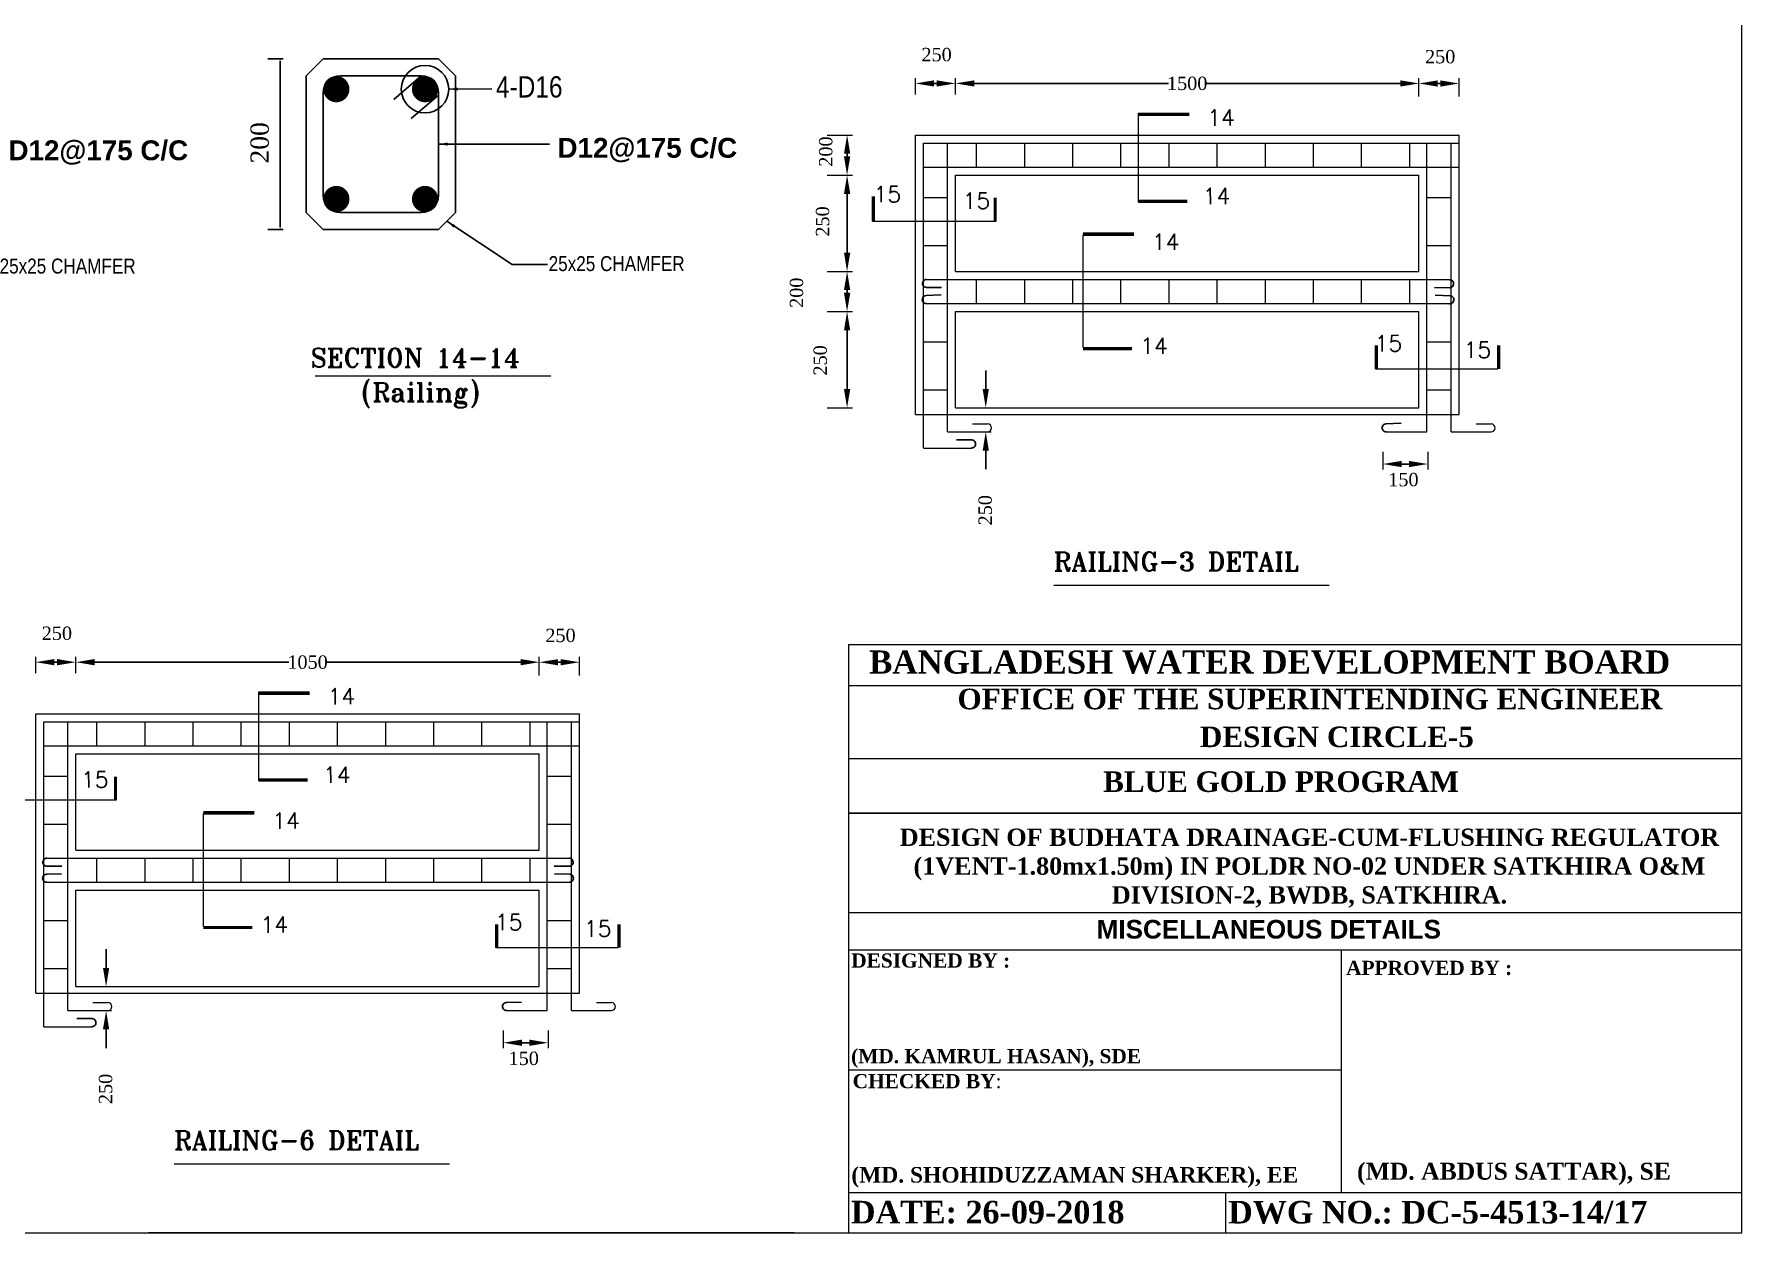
# Model space of a CAD drawing. Extents: x -298162 to 1078160, y -513173 to -216568.
# Drawn here: x 679738 to 711672, y -459717 to -437305 of the extents above; entities that cross this region are included whole.
import ezdxf

# ---------------------------------------------------------------- set-up
doc = ezdxf.new("R2010")
doc.units = 0
doc.header["$MEASUREMENT"] = 0
doc.linetypes.add('ACAD_ISO02W100', pattern=[15, 12, -3])
doc.layers.get('0').update_dxf_attribs({"linetype": 'CONTINUOUS'})
doc.layers.get('DEFPOINTS').update_dxf_attribs({"linetype": 'CONTINUOUS'})
doc.layers.add('doted', color=172, linetype='ACAD_ISO02W100', lineweight=30)
doc.layers.add('Left Bank Profile', color=7, linetype='CONTINUOUS', lineweight=25)
doc.layers.add('LINE', color=7, linetype='CONTINUOUS')
doc.styles.add('BIG', font='ROMANT.SHX')
doc.styles.add('RB', font='sanssb__.ttf')
doc.styles.add('ROMANS', font='romans.shx', dxfattribs={"width": 0.8, "height": 100})
doc.styles.get("Standard").update_dxf_attribs({"font": 'times.ttf', "height": 250})
doc.styles.add('sum', font='arialbd.ttf')
doc.styles.add('TNR', font='times.ttf')
doc.dimstyles.new('3', dxfattribs={"dimtxt": 225, "dimasz": 350, "dimexe": 100, "dimexo": 25, "dimgap": 9, "dimtad": 0, "dimdec": 0, "dimzin": 0, "dimdsep": 46, "dimtxsty": 'Standard', "dimcen": 0, "dimclrt": 256, "dimadec": 0, "dimazin": 0, "dimtfac": 1, "dimtdec": 0, "dimtofl": 0, "dimtmove": 2, "dimatfit": 3, "dimfxl": 1, "dimtolj": 1, "dimtzin": 0, "dimarcsym": 0})
doc.dimstyles.new('ISO-25', dxfattribs={"dimtxt": 2.5, "dimasz": 2.5, "dimexe": 1.25, "dimexo": 0.625, "dimtad": 1, "dimtxsty": 'Standard', "dimcen": 2.5, "dimadec": 0, "dimazin": 0, "dimtfac": 1, "dimtmove": 0, "dimatfit": 3, "dimfxl": 1, "dimarcsym": 0})

# ---------------------------------------------------------------- blocks, each defined once
blk = doc.blocks.new('*D900')
at = {"color": 7, "lineweight": 15}
for p, q in [((694568, -441741), (695040, -441741)), ((694568, -442491), (695040, -442491))]:
    blk.add_line(p, q, dxfattribs=at)
at = {"color": 7, "lineweight": -2}
blk.add_line((694940, -442091), (694940, -442141), dxfattribs=at)
for points in [[(694882, -442091), (694999, -442091), (694940, -441741)], [(694882, -442141), (694999, -442141), (694940, -442491)]]:
    blk.add_solid(points, dxfattribs=at)
at = {"layer": 'DEFPOINTS', "color": 0, "lineweight": -2}
for p in [(694543, -441741), (694543, -442491), (694940, -442491)]:
    blk.add_point(p, dxfattribs=at)
at = {"lineweight": 15, "insert": (693995, -442139), "char_height": 250, "attachment_point": 5, "rotation": 90}
blk.add_mtext('\\A1;200', dxfattribs=at)
blk = doc.blocks.new('ARC')
at = {"color": 6, "linetype": 'Continuous'}
blk.add_line((-46.4, 25), (0.8, 25), dxfattribs=at)
blk.add_arc((0.4, 12.5), 12.5, 268.1217, 88.1217, dxfattribs=at)
blk = doc.blocks.new('*D901')
at = {"color": 7, "lineweight": 15}
for p, q in [((694568, -442491), (695040, -442491)), ((694568, -444291), (695040, -444291))]:
    blk.add_line(p, q, dxfattribs=at)
at = {"color": 7, "lineweight": -2}
blk.add_line((694940, -442841), (694940, -443941), dxfattribs=at)
for points in [[(694882, -442841), (694999, -442841), (694940, -442491)], [(694882, -443941), (694999, -443941), (694940, -444291)]]:
    blk.add_solid(points, dxfattribs=at)
at = {"layer": 'DEFPOINTS', "color": 0, "lineweight": -2}
for p in [(694543, -442491), (694543, -444291), (694940, -444291)]:
    blk.add_point(p, dxfattribs=at)
at = {"lineweight": 15, "insert": (694439, -443404), "char_height": 250, "attachment_point": 5, "rotation": 90}
blk.add_mtext('\\A1;250', dxfattribs=at)
blk = doc.blocks.new('*D902')
at = {"color": 7, "lineweight": -2}
for p, q in [((697533, -443941), (697533, -443591)), ((697533, -445091), (697533, -445441))]:
    blk.add_line(p, q, dxfattribs=at)
at = {"color": 7, "lineweight": 15}
for p, q in [((697400, -444291), (697633, -444291)), ((697400, -444741), (697633, -444741))]:
    blk.add_line(p, q, dxfattribs=at)
at = {"color": 7, "lineweight": -2}
for points in [[(697475, -443941), (697591, -443941), (697533, -444291)], [(697475, -445091), (697591, -445091), (697533, -444741)]]:
    blk.add_solid(points, dxfattribs=at)
at = {"layer": 'DEFPOINTS', "color": 0, "lineweight": -2}
for p in [(697375, -444291), (697375, -444741), (697533, -444741)]:
    blk.add_point(p, dxfattribs=at)
at = {"lineweight": 15, "insert": (697524, -446206), "char_height": 250, "attachment_point": 5, "rotation": 90}
blk.add_mtext('\\A1;250', dxfattribs=at)
blk = doc.blocks.new('*D903')
at = {"color": 7, "lineweight": 15}
for p, q in [((704960, -445113), (704960, -445442)), ((705799, -445113), (705799, -445442))]:
    blk.add_line(p, q, dxfattribs=at)
at = {"color": 7, "lineweight": -2}
blk.add_line((705310, -445342), (705449, -445342), dxfattribs=at)
for points in [[(705310, -445283), (705310, -445400), (704960, -445342)], [(705449, -445283), (705449, -445400), (705799, -445342)]]:
    blk.add_solid(points, dxfattribs=at)
at = {"layer": 'DEFPOINTS', "color": 0, "lineweight": -2}
for p in [(704960, -445088), (705799, -445088), (705799, -445342)]:
    blk.add_point(p, dxfattribs=at)
at = {"lineweight": 15, "insert": (705343, -445635), "char_height": 250, "attachment_point": 5}
blk.add_mtext('\\A1;150', dxfattribs=at)
blk = doc.blocks.new('*D904')
at = {"color": 7, "lineweight": 15}
for p, q in [((696967, -438433), (696967, -438126)), ((705634, -438473), (705634, -438126))]:
    blk.add_line(p, q, dxfattribs=at)
at = {"color": 7, "lineweight": -2}
for p, q in [((697317, -438226), (700950, -438226)), ((705284, -438226), (701650, -438226))]:
    blk.add_line(p, q, dxfattribs=at)
for points in [[(697317, -438168), (697317, -438284), (696967, -438226)], [(705284, -438168), (705284, -438284), (705634, -438226)]]:
    blk.add_solid(points, dxfattribs=at)
at = {"layer": 'DEFPOINTS', "color": 0, "lineweight": -2}
for p in [(705634, -438226), (696967, -438458), (705634, -438498)]:
    blk.add_point(p, dxfattribs=at)
at = {"lineweight": 15, "insert": (701300, -438226), "char_height": 250, "attachment_point": 5}
blk.add_mtext('\\A1;1500', dxfattribs=at)
blk = doc.blocks.new('*D905')
at = {"color": 7, "lineweight": 15}
for p, q in [((694568, -439191), (695040, -439191)), ((694568, -439941), (695040, -439941))]:
    blk.add_line(p, q, dxfattribs=at)
at = {"color": 7, "lineweight": -2}
blk.add_line((694940, -439541), (694940, -439591), dxfattribs=at)
for points in [[(694882, -439541), (694999, -439541), (694940, -439191)], [(694882, -439591), (694999, -439591), (694940, -439941)]]:
    blk.add_solid(points, dxfattribs=at)
at = {"layer": 'DEFPOINTS', "color": 0, "lineweight": -2}
for p in [(694543, -439191), (694543, -439941), (694940, -439941)]:
    blk.add_point(p, dxfattribs=at)
at = {"lineweight": 15, "insert": (694542, -439500), "char_height": 250, "attachment_point": 5, "rotation": 90}
blk.add_mtext('\\A1;200', dxfattribs=at)
blk = doc.blocks.new('*D906')
at = {"color": 7, "lineweight": 15}
for p, q in [((694568, -439941), (695040, -439941)), ((694568, -441741), (695040, -441741))]:
    blk.add_line(p, q, dxfattribs=at)
at = {"color": 7, "lineweight": -2}
blk.add_line((694940, -440291), (694940, -441391), dxfattribs=at)
for points in [[(694882, -440291), (694999, -440291), (694940, -439941)], [(694882, -441391), (694999, -441391), (694940, -441741)]]:
    blk.add_solid(points, dxfattribs=at)
at = {"layer": 'DEFPOINTS', "color": 0, "lineweight": -2}
for p in [(694543, -439941), (694543, -441741), (694940, -441741)]:
    blk.add_point(p, dxfattribs=at)
at = {"lineweight": 15, "insert": (694483, -440807), "char_height": 250, "attachment_point": 5, "rotation": 90}
blk.add_mtext('\\A1;250', dxfattribs=at)
blk = doc.blocks.new('*D907')
at = {"color": 7, "lineweight": 15}
for p, q in [((696217, -438433), (696217, -438126)), ((696967, -438433), (696967, -438126))]:
    blk.add_line(p, q, dxfattribs=at)
at = {"color": 7, "lineweight": -2}
blk.add_line((696567, -438226), (696617, -438226), dxfattribs=at)
for points in [[(696567, -438168), (696567, -438284), (696217, -438226)], [(696617, -438168), (696617, -438284), (696967, -438226)]]:
    blk.add_solid(points, dxfattribs=at)
at = {"layer": 'DEFPOINTS', "color": 0, "lineweight": -2}
for p in [(696967, -438226), (696217, -438458), (696967, -438458)]:
    blk.add_point(p, dxfattribs=at)
at = {"lineweight": 15, "insert": (696614, -437688), "char_height": 250, "attachment_point": 5}
blk.add_mtext('\\A1;250', dxfattribs=at)
blk = doc.blocks.new('*D908')
at = {"color": 7, "lineweight": 15}
for p, q in [((705634, -438473), (705634, -438127)), ((706384, -438473), (706384, -438127))]:
    blk.add_line(p, q, dxfattribs=at)
at = {"color": 7, "lineweight": -2}
blk.add_line((705984, -438227), (706034, -438227), dxfattribs=at)
for points in [[(705984, -438169), (705984, -438286), (705634, -438227)], [(706034, -438169), (706034, -438286), (706384, -438227)]]:
    blk.add_solid(points, dxfattribs=at)
at = {"layer": 'DEFPOINTS', "color": 0, "lineweight": -2}
for p in [(706384, -438227), (705634, -438498), (706384, -438498)]:
    blk.add_point(p, dxfattribs=at)
at = {"lineweight": 15, "insert": (706031, -437727), "char_height": 250, "attachment_point": 5}
blk.add_mtext('\\A1;250', dxfattribs=at)
blk = doc.blocks.new('*D923')
at = {"color": 7, "lineweight": -2}
for p, q in [((681084, -454762), (681084, -454412)), ((681084, -455912), (681084, -456262))]:
    blk.add_line(p, q, dxfattribs=at)
at = {"color": 7, "lineweight": 15}
for p, q in [((680951, -455112), (681184, -455112)), ((680951, -455562), (681184, -455562))]:
    blk.add_line(p, q, dxfattribs=at)
at = {"color": 7, "lineweight": -2}
for points in [[(681025, -454762), (681142, -454762), (681084, -455112)], [(681025, -455912), (681142, -455912), (681084, -455562)]]:
    blk.add_solid(points, dxfattribs=at)
at = {"layer": 'DEFPOINTS', "color": 0, "lineweight": -2}
for p in [(680926, -455112), (680926, -455562), (681084, -455562)]:
    blk.add_point(p, dxfattribs=at)
at = {"lineweight": 15, "insert": (681075, -457026), "char_height": 250, "attachment_point": 5, "rotation": 90}
blk.add_mtext('\\A1;250', dxfattribs=at)
blk = doc.blocks.new('*D924')
at = {"color": 7, "lineweight": 15}
for p, q in [((688511, -455934), (688511, -456262)), ((689349, -455934), (689349, -456262))]:
    blk.add_line(p, q, dxfattribs=at)
at = {"color": 7, "lineweight": -2}
blk.add_line((688861, -456162), (688999, -456162), dxfattribs=at)
for points in [[(688861, -456104), (688861, -456221), (688511, -456162)], [(688999, -456104), (688999, -456221), (689349, -456162)]]:
    blk.add_solid(points, dxfattribs=at)
at = {"layer": 'DEFPOINTS', "color": 0, "lineweight": -2}
for p in [(688511, -455909), (689349, -455909), (689349, -456162)]:
    blk.add_point(p, dxfattribs=at)
at = {"lineweight": 15, "insert": (688893, -456456), "char_height": 250, "attachment_point": 5}
blk.add_mtext('\\A1;150', dxfattribs=at)
blk = doc.blocks.new('*D925')
at = {"color": 7, "lineweight": 15}
for p, q in [((680517, -449254), (680517, -448947)), ((689184, -449294), (689184, -448947))]:
    blk.add_line(p, q, dxfattribs=at)
at = {"color": 7, "lineweight": -2}
for p, q in [((680867, -449047), (684501, -449047)), ((688834, -449047), (685201, -449047))]:
    blk.add_line(p, q, dxfattribs=at)
for points in [[(680867, -448988), (680867, -449105), (680517, -449047)], [(688834, -448988), (688834, -449105), (689184, -449047)]]:
    blk.add_solid(points, dxfattribs=at)
at = {"layer": 'DEFPOINTS', "color": 0, "lineweight": -2}
for p in [(680517, -449279), (689184, -449047), (689184, -449319)]:
    blk.add_point(p, dxfattribs=at)
at = {"lineweight": 15, "insert": (684851, -449047), "char_height": 250, "attachment_point": 5}
blk.add_mtext('\\A1;1050', dxfattribs=at)
blk = doc.blocks.new('*D928')
at = {"color": 7, "lineweight": 15}
for p, q in [((679767, -449254), (679767, -448947)), ((680517, -449254), (680517, -448947))]:
    blk.add_line(p, q, dxfattribs=at)
at = {"color": 7, "lineweight": -2}
blk.add_line((680117, -449047), (680167, -449047), dxfattribs=at)
for points in [[(680117, -448988), (680117, -449105), (679767, -449047)], [(680167, -448988), (680167, -449105), (680517, -449047)]]:
    blk.add_solid(points, dxfattribs=at)
at = {"layer": 'DEFPOINTS', "color": 0, "lineweight": -2}
for p in [(679767, -449279), (680517, -449047), (680517, -449279)]:
    blk.add_point(p, dxfattribs=at)
at = {"lineweight": 15, "insert": (680164, -448508), "char_height": 250, "attachment_point": 5}
blk.add_mtext('\\A1;250', dxfattribs=at)
blk = doc.blocks.new('*D929')
at = {"color": 7, "lineweight": 15}
for p, q in [((689184, -449294), (689184, -448948)), ((689934, -449294), (689934, -448948))]:
    blk.add_line(p, q, dxfattribs=at)
at = {"color": 7, "lineweight": -2}
blk.add_line((689534, -449048), (689584, -449048), dxfattribs=at)
for points in [[(689534, -448990), (689534, -449106), (689184, -449048)], [(689584, -448990), (689584, -449106), (689934, -449048)]]:
    blk.add_solid(points, dxfattribs=at)
at = {"layer": 'DEFPOINTS', "color": 0, "lineweight": -2}
for p in [(689934, -449048), (689184, -449319), (689934, -449319)]:
    blk.add_point(p, dxfattribs=at)
at = {"lineweight": 15, "insert": (689581, -448548), "char_height": 250, "attachment_point": 5}
blk.add_mtext('\\A1;250', dxfattribs=at)

msp = doc.modelspace()

# ---------------------------------------------------------------- linework, layer by layer
at = {"color": 0, "linetype": 'ByBlock', "lineweight": -2}
for p, q in [((684393.56, -437763.213), (684106.609, -437763.213)), ((684822.777, -438082.562), (685142.126, -437763.213)), ((685142.126, -437763.213), (687297.734, -437763.213)), ((687297.734, -437763.213), (687617.083, -438082.562)), ((684338.021, -437809.495), (684338.021, -439572.97)), ((684822.777, -438082.562), (684822.777, -440637.356)), ((685461.475, -438082.562), (686978.384, -438082.562)), ((686978.384, -438082.562), (686467.085, -438523.302)), ((687617.083, -438082.562), (687617.083, -440637.356)), ((685142.126, -438401.911), (685142.126, -440318.007)), ((687297.734, -438443.465), (686786.434, -438884.205)), ((687297.734, -438401.911), (687297.734, -440318.007)), ((684338.021, -440910.423), (684338.021, -439572.97)), ((684822.777, -440637.356), (685142.126, -440956.705)), ((685461.475, -440637.356), (686978.384, -440637.356)), ((687297.734, -440956.705), (687617.083, -440637.356)), ((684393.56, -440956.705), (684106.609, -440956.705)), ((685142.126, -440956.705), (687297.734, -440956.705))]:
    msp.add_line(p, q, dxfattribs=at)
at = {"color": 0, "lineweight": 15}
for p, q in [((700390.868, -440444.913), (700390.868, -438779.502)), ((700390.868, -438779.502), (701337.715, -438779.502)), ((700390.868, -438785.502), (701337.715, -438785.502)), ((700390.868, -438791.502), (701337.715, -438791.502)), ((700390.868, -438791.502), (701337.715, -438791.502)), ((700390.868, -438791.502), (701337.715, -438791.502)), ((700390.868, -438791.502), (701337.715, -438791.502)), ((700390.868, -438797.502), (701337.715, -438797.502)), ((700390.868, -438797.502), (701337.715, -438797.502)), ((700390.868, -438797.502), (701337.715, -438797.502)), ((700390.868, -438803.502), (701337.715, -438803.502)), ((700390.868, -438809.502), (701337.715, -438809.502)), ((700390.868, -438809.502), (701337.715, -438809.502)), ((700390.868, -438815.502), (701337.715, -438815.502)), ((700390.868, -438815.502), (701337.715, -438815.502)), ((700390.868, -438815.502), (701337.715, -438815.502)), ((700390.868, -438821.502), (701337.715, -438821.502)), ((696216.572, -444414.096), (696216.572, -439191.096)), ((696216.572, -439191.096), (706383.572, -439191.096)), ((696366.572, -445041.096), (696366.572, -439341.096)), ((696366.572, -439341.096), (706383.572, -439341.096)), ((696816.572, -444741.096), (696816.572, -439341.096)), ((697361.389, -439791.096), (697361.389, -439341.096)), ((698261.389, -439791.096), (698261.389, -439341.096)), ((699161.389, -439791.096), (699161.389, -439341.096)), ((700061.389, -439791.096), (700061.389, -439341.096)), ((700961.389, -439791.096), (700961.389, -439341.096)), ((701861.389, -439791.096), (701861.389, -439341.096)), ((702761.389, -439791.096), (702761.389, -439341.096)), ((703661.389, -439791.096), (703661.389, -439341.096)), ((704561.389, -439791.096), (704561.389, -439341.096)), ((705461.389, -439791.096), (705461.389, -439341.096)), ((705783.572, -444741.096), (705783.572, -439341.096)), ((706233.572, -444741.096), (706233.572, -439341.096)), ((706383.572, -442491.096), (706383.572, -439191.096)), ((696366.572, -439791.096), (706383.572, -439791.096)), ((696966.572, -439941.096), (705633.572, -439941.096)), ((696966.572, -441741.096), (696966.572, -439941.096)), ((705633.572, -441741.096), (705633.572, -439941.096)), ((695415.467, -440798.94), (695415.467, -440339.593)), ((695427.467, -440798.94), (695427.467, -440339.593)), ((695427.467, -440798.94), (695427.467, -440339.593)), ((695439.467, -440798.94), (695439.467, -440339.593)), ((695439.467, -440798.94), (695439.467, -440339.593)), ((695439.467, -440798.94), (695439.467, -440339.593)), ((695439.467, -440798.94), (695439.467, -440339.593)), ((695439.467, -440798.94), (695439.467, -440339.593)), ((695451.467, -440798.94), (695451.467, -440339.593)), ((696366.572, -440356.068), (696816.572, -440356.068)), ((705783.572, -440356.068), (706233.572, -440356.068)), ((697693.839, -440798.94), (697693.839, -440367.335)), ((697705.839, -440798.94), (697705.839, -440367.335)), ((697717.839, -440798.94), (697717.839, -440367.335)), ((697729.839, -440798.94), (697729.839, -440367.335)), ((700390.868, -440408.913), (701301.298, -440408.913)), ((700390.868, -440414.913), (701301.298, -440414.913)), ((700390.868, -440420.913), (701301.298, -440420.913)), ((700390.868, -440426.913), (701301.298, -440426.913)), ((700390.868, -440432.913), (701301.298, -440432.913)), ((700390.868, -440438.913), (701301.298, -440438.913)), ((700390.868, -440444.913), (701301.298, -440444.913)), ((695415.467, -440798.94), (697729.839, -440798.94)), ((696366.572, -441256.068), (696816.572, -441256.068)), ((699355.645, -441019.996), (700302.492, -441019.996)), ((699355.645, -441025.996), (700302.492, -441025.996)), ((699355.645, -441031.996), (700302.492, -441031.996)), ((699355.645, -441031.996), (700302.492, -441031.996)), ((699355.645, -441031.996), (700302.492, -441031.996)), ((699355.645, -441031.996), (700302.492, -441031.996)), ((699355.645, -441037.996), (700302.492, -441037.996)), ((699355.645, -441037.996), (700302.492, -441037.996)), ((699355.645, -441037.996), (700302.492, -441037.996)), ((699355.645, -441043.996), (700302.492, -441043.996)), ((699355.645, -441049.996), (700302.492, -441049.996)), ((699355.645, -441049.996), (700302.492, -441049.996)), ((699355.645, -443166.105), (699355.645, -441055.996)), ((699355.645, -441055.996), (700302.492, -441055.996)), ((699355.645, -441055.996), (700302.492, -441055.996)), ((699355.645, -441055.996), (700302.492, -441055.996)), ((699355.645, -441061.996), (700302.492, -441061.996)), ((705783.572, -441256.068), (706233.572, -441256.068)), ((696424.376, -441891.096), (706208.397, -441891.096)), ((696449.653, -441891.096), (706208.397, -441891.096)), ((696966.572, -441741.096), (705633.572, -441741.096)), ((696966.572, -441741.096), (703085.072, -441741.096)), ((696966.572, -441741.096), (703085.072, -441741.096)), ((697361.389, -442341.096), (697361.389, -441891.096)), ((698261.389, -442341.096), (698261.389, -441891.096)), ((699161.389, -442341.096), (699161.389, -441891.096)), ((700061.389, -442341.096), (700061.389, -441891.096)), ((700961.389, -442341.096), (700961.389, -441891.096)), ((701861.389, -442341.096), (701861.389, -441891.096)), ((702761.389, -442341.096), (702761.389, -441891.096)), ((703661.389, -442341.096), (703661.389, -441891.096)), ((703835.072, -441741.096), (705633.572, -441741.096)), ((704561.389, -442341.096), (704561.389, -441891.096)), ((705461.389, -442341.096), (705461.389, -441891.096)), ((696426.591, -442341.096), (706208.397, -442341.096)), ((696475.697, -442341.096), (706208.397, -442341.096)), ((696966.572, -442491.096), (705633.572, -442491.096)), ((696966.572, -444291.096), (696966.572, -442491.096)), ((705633.572, -444291.096), (705633.572, -442491.096)), ((706383.572, -444414.096), (706383.572, -442491.096)), ((696366.572, -443056.068), (696816.572, -443056.068)), ((699355.645, -443166.105), (700266.075, -443166.105)), ((699355.645, -443172.105), (700266.075, -443172.105)), ((699355.645, -443178.105), (700266.075, -443178.105)), ((699355.645, -443184.105), (700266.075, -443184.105)), ((699355.645, -443190.105), (700266.075, -443190.105)), ((699355.645, -443196.105), (700266.075, -443196.105)), ((699355.645, -443202.105), (700266.075, -443202.105)), ((704820.467, -443559.594), (704820.467, -443127.99)), ((704832.467, -443559.594), (704832.467, -443127.99)), ((704844.467, -443559.594), (704844.467, -443127.99)), ((704856.467, -443559.594), (704856.467, -443127.99)), ((704856.467, -443559.594), (704856.467, -443127.99)), ((705783.572, -443056.068), (706233.572, -443056.068)), ((707110.839, -443559.594), (707110.839, -443127.99)), ((707122.839, -443559.594), (707122.839, -443127.99)), ((707134.839, -443559.594), (707134.839, -443127.99)), ((707146.839, -443559.594), (707146.839, -443127.99)), ((704820.467, -443559.594), (707110.839, -443559.594)), ((696366.572, -443956.068), (696816.572, -443956.068)), ((705783.572, -443956.068), (706233.572, -443956.068)), ((696216.572, -444414.096), (706383.572, -444414.096)), ((696966.572, -444291.096), (705633.572, -444291.096)), ((696816.572, -444741.096), (697566.572, -444741.096)), ((697285.414, -444591.096), (697566.572, -444591.096)), ((705025.352, -444741.096), (705783.572, -444741.096)), ((706233.572, -444741.096), (706983.572, -444741.096)), ((706702.414, -444591.096), (706983.572, -444591.096)), ((696369.853, -445043.964), (697269.853, -445043.964)), ((683941.652, -451265.606), (683941.652, -449600.194)), ((683941.652, -449600.194), (684888.499, -449600.194)), ((683941.652, -449606.194), (684888.499, -449606.194)), ((683941.652, -449612.194), (684888.499, -449612.194)), ((683941.652, -449612.194), (684888.499, -449612.194)), ((683941.652, -449612.194), (684888.499, -449612.194)), ((683941.652, -449612.194), (684888.499, -449612.194)), ((683941.652, -449618.194), (684888.499, -449618.194)), ((683941.652, -449618.194), (684888.499, -449618.194)), ((683941.652, -449618.194), (684888.499, -449618.194)), ((683941.652, -449624.194), (684888.499, -449624.194)), ((683941.652, -449630.194), (684888.499, -449630.194)), ((683941.652, -449630.194), (684888.499, -449630.194)), ((683941.652, -449636.194), (684888.499, -449636.194)), ((683941.652, -449636.194), (684888.499, -449636.194)), ((683941.652, -449636.194), (684888.499, -449636.194)), ((683941.652, -449642.194), (684888.499, -449642.194)), ((679767.355, -455234.789), (679767.355, -450011.789)), ((679767.355, -450011.789), (689934.355, -450011.789)), ((679917.355, -455861.789), (679917.355, -450161.789)), ((679917.355, -450161.789), (689934.355, -450161.789)), ((680367.355, -455561.789), (680367.355, -450161.789)), ((680912.172, -450611.789), (680912.172, -450161.789)), ((681812.172, -450611.789), (681812.172, -450161.789)), ((682712.172, -450611.789), (682712.172, -450161.789)), ((683612.172, -450611.789), (683612.172, -450161.789)), ((684512.172, -450611.789), (684512.172, -450161.789)), ((685412.172, -450611.789), (685412.172, -450161.789)), ((686312.172, -450611.789), (686312.172, -450161.789)), ((687212.172, -450611.789), (687212.172, -450161.789)), ((688112.172, -450611.789), (688112.172, -450161.789)), ((689012.172, -450611.789), (689012.172, -450161.789)), ((689334.355, -455561.789), (689334.355, -450161.789)), ((689784.355, -455561.789), (689784.355, -450161.789)), ((689934.355, -453311.789), (689934.355, -450011.789)), ((679917.355, -450611.789), (689934.355, -450611.789)), ((680517.355, -450761.789), (689184.355, -450761.789)), ((680517.355, -452561.789), (680517.355, -450761.789)), ((689184.355, -452561.789), (689184.355, -450761.789)), ((679917.355, -451176.761), (680367.355, -451176.761)), ((681244.622, -451619.632), (681244.622, -451188.028)), ((681256.622, -451619.632), (681256.622, -451188.028)), ((681268.622, -451619.632), (681268.622, -451188.028)), ((681280.622, -451619.632), (681280.622, -451188.028)), ((689334.355, -451176.761), (689784.355, -451176.761)), ((683941.652, -451229.606), (684852.081, -451229.606)), ((683941.652, -451235.606), (684852.081, -451235.606)), ((683941.652, -451241.606), (684852.081, -451241.606)), ((683941.652, -451247.606), (684852.081, -451247.606)), ((683941.652, -451253.606), (684852.081, -451253.606)), ((683941.652, -451259.606), (684852.081, -451259.606)), ((683941.652, -451265.606), (684852.081, -451265.606)), ((678966.25, -451619.632), (681280.622, -451619.632)), ((682906.428, -451840.689), (683853.275, -451840.689)), ((682906.428, -451846.689), (683853.275, -451846.689)), ((682906.428, -451852.689), (683853.275, -451852.689)), ((682906.428, -451852.689), (683853.275, -451852.689)), ((682906.428, -451852.689), (683853.275, -451852.689)), ((682906.428, -451852.689), (683853.275, -451852.689)), ((679917.355, -452076.761), (680367.355, -452076.761)), ((682906.428, -451858.689), (683853.275, -451858.689)), ((682906.428, -451858.689), (683853.275, -451858.689)), ((682906.428, -451858.689), (683853.275, -451858.689)), ((682906.428, -451864.689), (683853.275, -451864.689)), ((682906.428, -451870.689), (683853.275, -451870.689)), ((682906.428, -451870.689), (683853.275, -451870.689)), ((682906.428, -453986.798), (682906.428, -451876.689)), ((682906.428, -451876.689), (683853.275, -451876.689)), ((682906.428, -451876.689), (683853.275, -451876.689)), ((682906.428, -451876.689), (683853.275, -451876.689)), ((682906.428, -451882.689), (683853.275, -451882.689)), ((689334.355, -452076.761), (689784.355, -452076.761)), ((679975.159, -452711.789), (689743.736, -452711.789)), ((680000.436, -452711.789), (689743.736, -452711.789)), ((680517.355, -452561.789), (689184.355, -452561.789)), ((680517.355, -452561.789), (686635.855, -452561.789)), ((680517.355, -452561.789), (686635.855, -452561.789)), ((680912.172, -453161.789), (680912.172, -452711.789)), ((681812.172, -453161.789), (681812.172, -452711.789)), ((682712.172, -453161.789), (682712.172, -452711.789)), ((683612.172, -453161.789), (683612.172, -452711.789)), ((684512.172, -453161.789), (684512.172, -452711.789)), ((685412.172, -453161.789), (685412.172, -452711.789)), ((686312.172, -453161.789), (686312.172, -452711.789)), ((687212.172, -453161.789), (687212.172, -452711.789)), ((687385.855, -452561.789), (689184.355, -452561.789)), ((688112.172, -453161.789), (688112.172, -452711.789)), ((689012.172, -453161.789), (689012.172, -452711.789)), ((679977.374, -453161.789), (689743.736, -453161.789)), ((680026.481, -453161.789), (689743.736, -453161.789)), ((680517.355, -453311.789), (689184.355, -453311.789)), ((680517.355, -455111.789), (680517.355, -453311.789)), ((689184.355, -455111.789), (689184.355, -453311.789)), ((689934.355, -455234.789), (689934.355, -453311.789)), ((679917.355, -453876.761), (680367.355, -453876.761)), ((682906.428, -453986.798), (683816.858, -453986.798)), ((682906.428, -453992.798), (683816.858, -453992.798)), ((682906.428, -453998.798), (683816.858, -453998.798)), ((682906.428, -454004.798), (683816.858, -454004.798)), ((682906.428, -454010.798), (683816.858, -454010.798)), ((682906.428, -454016.798), (683816.858, -454016.798)), ((682906.428, -454022.798), (683816.858, -454022.798)), ((688371.25, -454380.287), (688371.25, -453948.683)), ((688383.25, -454380.287), (688383.25, -453948.683)), ((688395.25, -454380.287), (688395.25, -453948.683)), ((688407.25, -454380.287), (688407.25, -453948.683)), ((688407.25, -454380.287), (688407.25, -453948.683)), ((689334.355, -453876.761), (689784.355, -453876.761)), ((690661.622, -454380.287), (690661.622, -453948.683)), ((690673.622, -454380.287), (690673.622, -453948.683)), ((690685.622, -454380.287), (690685.622, -453948.683)), ((690697.622, -454380.287), (690697.622, -453948.683)), ((688371.25, -454380.287), (690661.622, -454380.287)), ((679917.355, -454776.761), (680367.355, -454776.761)), ((689334.355, -454776.761), (689784.355, -454776.761)), ((679767.355, -455234.789), (689934.355, -455234.789)), ((680517.355, -455111.789), (689184.355, -455111.789)), ((680367.355, -455561.789), (681117.355, -455561.789)), ((680836.198, -455411.789), (681117.355, -455411.789)), ((688576.135, -455561.789), (689334.355, -455561.789)), ((689784.355, -455561.789), (690534.355, -455561.789)), ((690253.198, -455411.789), (690534.355, -455411.789)), ((679920.636, -455864.657), (680820.636, -455864.657)), ((693948.877, -459716.504), (681873.619, -459716.504))]:
    msp.add_line(p, q, dxfattribs=at)
at = {"color": 0, "lineweight": 13}
for p, q in [((694967.389, -448717.18), (711671.661, -448717.18)), ((694967.389, -448717.18), (694967.389, -459716.504)), ((694967.389, -449482.261), (711671.661, -449482.261)), ((694967.389, -450847.081), (711671.661, -450847.081)), ((694967.389, -453729.776), (711671.661, -453729.776)), ((694967.389, -454423.01), (711671.661, -454423.01)), ((704182.585, -458964.799), (704182.585, -454423.01)), ((704182.585, -458964.799), (704182.585, -455566.273)), ((704182.585, -458964.799), (704182.585, -455566.273)), ((704182.585, -458964.799), (704182.585, -455566.273)), ((694967.389, -456667.923), (704191.728, -456667.923)), ((694967.389, -458964.799), (711473.719, -458964.799)), ((696146.604, -458964.799), (711671.661, -458964.799)), ((696146.604, -458964.799), (711473.719, -458964.799)), ((696146.604, -458964.799), (711473.719, -458964.799)), ((702013.716, -458964.799), (702013.716, -459716.504)), ((694967.389, -459716.504), (711671.661, -459716.504))]:
    msp.add_line(p, q, dxfattribs=at)
at = {"color": 0, "lineweight": 15}
msp.add_lwpolyline([(651292.312, -459716.504), (711671.661, -459716.504), (711671.661, -417019.678), (651292.312, -417019.678)], close=True, dxfattribs=at)
at = {"color": 0, "linetype": 'ByBlock', "lineweight": -2, "const_width": 245.26}
for points in [[(685266.625, -438332.94, 1), (685511.885, -438332.94, 1)], [(686925.165, -438332.94, 1), (687170.425, -438332.94, 1)], [(685266.625, -440386.977, -1), (685511.885, -440386.977, -1)], [(686925.165, -440386.977, -1), (687170.425, -440386.977, -1)]]:
    msp.add_lwpolyline(points, format="xyb", close=True, dxfattribs=at)
at = {"color": 0, "lineweight": 15}
for points in [[(684992.374, -443690.175), (689402.498, -443690.175)], [(698808.664, -447604.222), (703956.122, -447604.222)], [(682359.448, -458424.915), (687506.905, -458424.915)]]:
    msp.add_lwpolyline(points, dxfattribs=at)
at = {"color": 0, "linetype": 'ByBlock', "lineweight": -2}
for centre, start, end in [((685461.475, -438401.911), 90, 180), ((686978.384, -438401.911), 0, 90), ((685461.475, -440318.007), 180, 270), ((686978.384, -440318.007), 270, 0)]:
    msp.add_arc(centre, 319.349, start, end, dxfattribs=at)
at = {"color": 0, "lineweight": 15}
for centre in [(697565.982, -444666.096), (706982.982, -444666.096), (681116.765, -455486.789), (690533.765, -455486.789)]:
    msp.add_arc(centre, 75.002, 269.5493671, 89.5493612, dxfattribs=at)
at = {"color": 0, "linetype": 'ByBlock', "lineweight": -2}
for points in [[(684330.308, -437809.495), (684345.735, -437809.495), (684338.021, -437763.213)], [(684330.308, -440910.423), (684345.735, -440910.423), (684338.021, -440956.705)]]:
    msp.add_solid(points, dxfattribs=at)
at = {"layer": 'LINE', "color": 0}
msp.add_line((694967.389, -451868.36), (711671.661, -451868.36), dxfattribs=at)
at = {"layer": 'LINE', "color": 0, "linetype": 'ByBlock', "lineweight": -2}
msp.add_circle((687047.795, -438332.94), 444.203, dxfattribs=at)

# ---------------------------------------------------------------- block references
at = {"color": 0, "lineweight": 15, "yscale": 6, "zscale": 6}
for p, xscale, rotation in [((696427.302, -441891.096), 5.999999999955786, 180.4703295503914), ((706205.938, -441895.101), -6.000000000072197, 179.5296704496177), ((696426.591, -442341.096), -5.999999999959075, 2.121700001970375), ((706206.648, -442345.101), 5.999999999959075, 357.8782999980296), ((705025.352, -444741.096), -5.999999999959075, 2.121700001970375), ((679978.085, -452711.789), 5.999999999955786, 180.4703295503914), ((689740.811, -452711.789), -5.999999999839375, 179.5296704495994), ((679977.374, -453161.789), -5.999999999959075, 2.121700001970375), ((689741.522, -453161.789), 5.999999999959075, 357.8782999980296), ((688576.135, -455561.789), -5.999999999959075, 2.121700001970375)]:
    msp.add_blockref('ARC', p, dxfattribs=dict(at, xscale=xscale, rotation=rotation))
at = {"color": 0, "lineweight": 15, "xscale": 6, "yscale": 6, "zscale": 6}
for p in [(697266.572, -445041.096), (680817.355, -455861.789)]:
    msp.add_blockref('ARC', p, dxfattribs=at)

# ---------------------------------------------------------------- texts
at = {"color": 0, "lineweight": 15, "style": 'ROMANS'}
for s, p in [('14', (701676.502, -439016.599)), ('15', (695437.073, -440449.579)), ('15', (697101.564, -440571.172)), ('14', (701591.791, -440483.189)), ('14', (700641.279, -441341.093)), ('14', (700421.955, -443284.63)), ('15', (704806.073, -443237.975)), ('15', (706470.564, -443359.569)), ('14', (685227.286, -449837.292)), ('15', (680616.347, -451391.865)), ('14', (685142.574, -451303.882)), ('14', (684192.062, -452161.786)), ('15', (688356.856, -454058.668)), ('14', (683972.738, -454105.322)), ('15', (690021.347, -454180.262))]:
    msp.add_text(s, height=300, rotation=0.3470492, dxfattribs=at).set_placement(p)
at = {"color": 0, "linetype": 'ByBlock', "lineweight": -2, "ltscale": 0.5, "style": 'TNR'}
msp.add_text('200', height=341.2611, rotation=90, dxfattribs=at).set_placement((684125.107, -439723.383))
at = {"color": 0, "lineweight": 15, "style": 'BIG'}
for s, p in [('SECTION 14-14', (684908.759, -443530.262)), ('(Railing)', (685852.877, -444172.403)), ('RAILING-3 DETAIL  ', (698802.536, -447339.394)), ('RAILING-6 DETAIL  ', (682353.319, -458160.087))]:
    msp.add_text(s, height=350, dxfattribs=at).set_placement(p)
at = {"color": 0, "linetype": 'ByBlock', "lineweight": -2, "ltscale": 2, "attachment_point": 1, "style": 'sum'}
for s, insert, char_height, width in [('{\\fArial Narrow|b0|i0|c0|p34;4-D16}', (688373.596, -438090.319), 399.18656, 7246.56673), ('\\pt3623;{\\fArial Narrow|b0|i0|c0|p34;25x25 CHAMFER}', (679092.53, -441500.978), 279.43059, 5072.59671), ('\\pt3623;{\\fArial Narrow|b0|i0|c0|p34;25x25 CHAMFER}', (689359.002, -441455.228), 279.43059, 5072.59671)]:
    msp.add_mtext(s, dxfattribs=dict(at, insert=insert, char_height=char_height, width=width))
at = {"color": 0, "lineweight": 13}
for s, insert, char_height, width, attachment_point in [('{\\fTimes New Roman|b1|i0|c0|p18;BANGLADESH WATER DEVELOPMENT BOARD}', (695351.333, -448827.752), 431.68407, 15505.95167, 1), ('{\\fTimes New Roman|b1|i0|c0|p18;OFFICE OF THE SUPERINTENDING ENGINEER}', (697004.919, -449542.553), 385, 15464.60245, 1), ('{\\fTimes New Roman|b1|i0|c0|p18;DESIGN CIRCLE-5}', (701537.645, -450250.207), 385, 15464.60245, 1), ('{\\fTimes New Roman|b1|i0|c0|p18;BLUE GOLD PROGRAM}', (699727.962, -451087.602), 385, 15464.60245, 1), ('\\pt1939;{\\fTimes New Roman|b1|i0|c0|p18;DESIGN OF BUDHATA DRAINAGE-CUM-FLUSHING REGULATOR (1VENT-1.80mx1.50m) IN POLDR NO-02 UNDER SATKHIRA O&M DIVISION-2, BWDB, SATKHIRA.}', (703586.488, -452897.292), 323.203886, 16527.69497, 5)]:
    msp.add_mtext(s, dxfattribs=dict(at, insert=insert, char_height=char_height, width=width, attachment_point=attachment_point))
at = {"color": 0, "lineweight": 13, "attachment_point": 1}
for s, insert, char_height in [('{\\fTimes New Roman|b1|i0|c0|p18;DESIGNED BY :}', (695017.384, -454492.825), 264.29637), ('{\\fTimes New Roman|b1|i0|c0|p18;APPROVED BY :}', (704271.984, -454630.334), 264.29637), ('{\\fTimes New Roman|b1|i0|c0|p18;(MD. KAMRUL HASAN), SDE}', (695014.967, -456280.302), 264.29637), ('{\\fTimes New Roman|b1|i0|c0|p18;CHECKED BY\\fTimes New Roman|b0|i0|c0|p18;:\\fTimes New Roman|b1|i0|c0|p18;}', (695044.223, -456747.532), 264.296372), ('{\\fTimes New Roman|b1|i0|c0|p18;(MD. SHOHIDUZZAMAN SHARKER), EE}', (695019.725, -458485.991), 290.72601), ('{\\fTimes New Roman|b1|i0|c0|p18;(MD. ABDUS SATTAR), SE}', (704476.537, -458405.877), 317.15565), ('{\\fTimes New Roman|b1|i0|c0|p18;DATE: 26-09-2018}', (695012.207, -459118.022), 421.81701), ('{\\fTimes New Roman|b1|i0|c0|p18;DWG NO.: DC-5-4513-14/17}', (702066.227, -459119.68), 421.81701)]:
    msp.add_mtext(s, dxfattribs=dict(at, insert=insert, char_height=char_height))
at = {"layer": 'Left Bank Profile', "color": 0, "insert": (702826.428, -454219.524), "char_height": 348.58425, "width": 18431.69134, "attachment_point": 8}
msp.add_mtext('{\\fArial|b1|i0|c0|p34;MISCELLANEOUS DETAILS}', dxfattribs=at)
at = {"layer": 'LINE', "color": 0, "linetype": 'ByBlock', "lineweight": -2, "style": 'RB'}
for p in [(679258.492, -439661.46), (689524.963, -439615.711)]:
    msp.add_text('D12@175 C/C', height=371.25, dxfattribs=at).set_placement(p)

# ---------------------------------------------------------------- dimensions: what is measured, and where the dimension line sits
at = {"color": 0, "lineweight": 15}
for base, p1, p2, text, picture, middle in [((696966.572, -438226.105), (696216.572, -438458.275), (696966.572, -438458.275), '250', '*D907', (696613.711, -437687.662)), ((706383.572, -438227.177), (705633.572, -438497.93), (706383.572, -438497.93), '250', '*D908', (706030.711, -437727.318)), ((705798.697, -445341.506), (704960.385, -445088.473), (705798.697, -445088.473), '150', '*D903', (705342.581, -445634.809)), ((680517.355, -449046.798), (679767.355, -449278.967), (680517.355, -449278.967), '250', '*D928', (680164.494, -448508.355)), ((689934.355, -449047.869), (689184.355, -449318.623), (689934.355, -449318.623), '250', '*D929', (689581.494, -448548.011)), ((689349.48, -456162.199), (688511.168, -455909.166), (689349.48, -455909.166), '150', '*D924', (688893.364, -456455.501))]:
    dim = msp.add_linear_dim(base=base, p1=p1, p2=p2, text=text, dimstyle='3', override={"dimclrd": 7, "dimclre": 7, "dimlwe": 15}, dxfattribs=at)
    dim.commit()
    dim.dimension.update_dxf_attribs({"geometry": picture, "text_midpoint": middle, "dimtype": 160})
for base, p1, p2, text, picture, middle in [((705633.572, -438226.105), (696966.572, -438458.275), (705633.572, -438497.93), '1500', '*D904', (701300.072, -438226.105)), ((689184.355, -449046.798), (680517.355, -449278.967), (689184.355, -449318.623), '1050', '*D925', (684850.855, -449046.798))]:
    dim = msp.add_linear_dim(base=base, p1=p1, p2=p2, text=text, dimstyle='3', override={"dimclrd": 7, "dimclre": 7, "dimlwe": 15}, dxfattribs=at)
    dim.commit()
    dim.dimension.update_dxf_attribs({"geometry": picture, "text_midpoint": middle})
for base, p1, p2, text, picture, middle in [((694940.334, -439941.096), (694543.494, -439191.096), (694543.494, -439941.096), '200', '*D905', (694541.523, -439499.516)), ((694940.334, -441741.096), (694543.494, -439941.096), (694543.494, -441741.096), '250', '*D906', (694483.135, -440807.357)), ((694940.334, -442491.096), (694543.494, -441741.096), (694543.494, -442491.096), '200', '*D900', (693994.716, -442138.735)), ((694940.334, -444291.096), (694543.494, -442491.096), (694543.494, -444291.096), '250', '*D901', (694438.733, -443403.545)), ((697532.941, -444741.096), (697375.441, -444291.096), (697375.441, -444741.096), '250', '*D902', (697523.941, -446205.506)), ((681083.724, -455561.789), (680926.224, -455111.789), (680926.224, -455561.789), '250', '*D923', (681074.724, -457026.199))]:
    dim = msp.add_linear_dim(base=base, p1=p1, p2=p2, angle=90, text=text, dimstyle='3', override={"dimclrd": 7, "dimclre": 7, "dimlwe": 15}, dxfattribs=at)
    dim.commit()
    dim.dimension.update_dxf_attribs({"geometry": picture, "text_midpoint": middle, "dimtype": 160})

# ---------------------------------------------------------------- leaders
at = {"layer": 'doted', "color": 0, "linetype": 'ByBlock', "lineweight": 13}
for points in [[(687489.467, -438332.956), (688296.975, -438327.803)], [(687297.734, -439359.959), (689376.84, -439359.959)], [(687453.365, -440803.741), (688678.223, -441613.197), (689337.207, -441613.149)]]:
    msp.add_leader(points, dimstyle='ISO-25', override={"dimtxt": 171, "dimasz": 171, "dimgap": 10, "dimtad": 0, "dimclrd": 7, "dimclre": 7, "dimclrt": 7, "dimlwe": 65535}, dxfattribs=at)

doc.saveas('drawing.dxf')
